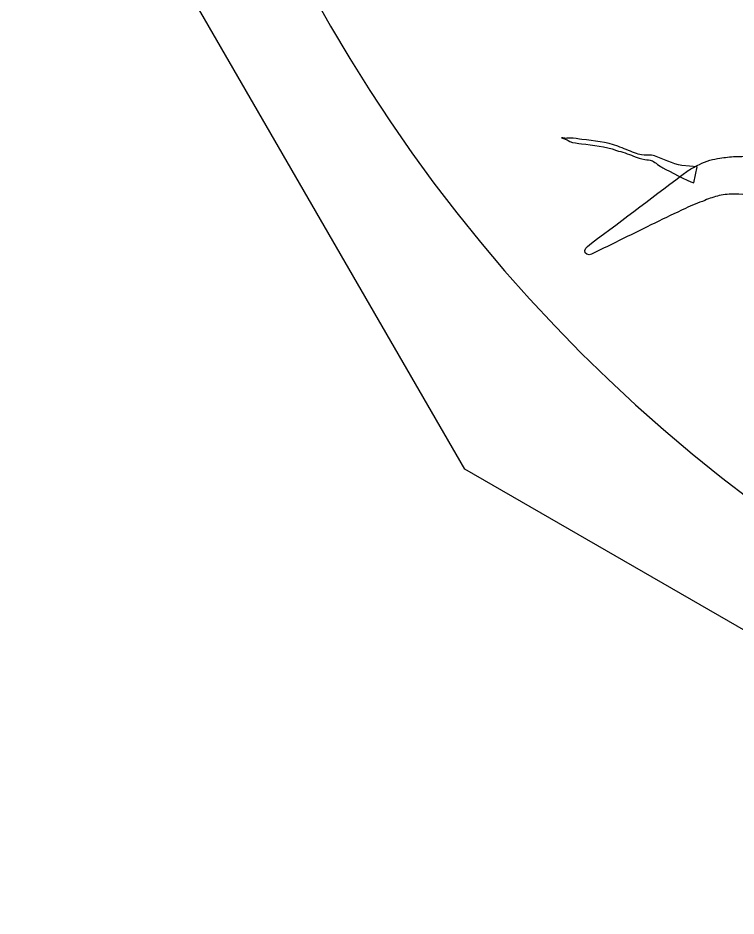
# Model space of a CAD drawing. Extents: x 5.1 to 86.3, y 5.1 to 86.3.
# Drawn here: x 5.13 to 22.6, y 5.13 to 26.99 of the extents above; entities that cross this region are included whole.
import ezdxf

# ---------------------------------------------------------------- set-up
doc = ezdxf.new("R2010")
doc.units = 0
doc.layers.add('View004', color=7, linetype='CONTINUOUS')

msp = doc.modelspace()

# ---------------------------------------------------------------- linework, layer by layer
at = {"layer": 'View004', "color": 7}
for p, q in [((16.003291, 16.002689), (5.132292, 34.830789)), ((34.831293, 5.132289), (16.003291, 16.002689))]:
    msp.add_line(p, q, dxfattribs=at)
at = {"layer": 'View004', "color": 1}
for p, q in [((18.357007, 24.071888), (18.355563, 24.065732)), ((18.355563, 24.065732), (18.355563, 24.065732)), ((21.649167, 23.364628), (21.280364, 23.394046)), ((21.573874, 22.971044), (21.649167, 23.364628))]:
    msp.add_line(p, q, dxfattribs=at)
at = {"layer": 'View004', "color": 3}
msp.add_open_spline([(7.701295, 45.701241), (7.701295, 24.714421), (24.714474, 7.701243), (45.701294, 7.701243)], degree=3, dxfattribs=at)
at = {"layer": 'View004', "color": 1}
for points in [[(18.355563, 24.065732), (18.487567, 24.02283), (18.420072, 24.051292), (18.556134, 23.975939)], [(18.453312, 24.055981), (18.420807, 24.057425), (18.389107, 24.066576), (18.357007, 24.071888)], [(18.570771, 24.063125), (18.531555, 24.063961), (18.492505, 24.054355), (18.453312, 24.055981)], [(18.848208, 24.029305), (18.78183, 24.038919), (18.64192, 24.061666), (18.570771, 24.063125)], [(18.556134, 23.975939), (18.629831, 23.947614), (18.760873, 23.9342), (18.835223, 23.92375)], [(18.835223, 23.92375), (19.122424, 23.887748), (19.415439, 23.866012), (19.688985, 23.763796)], [(19.723203, 23.861865), (19.443577, 23.969387), (19.142923, 23.993467), (18.848208, 24.029305)], [(20.131043, 23.701875), (19.996735, 23.759369), (19.859677, 23.809696), (19.723203, 23.861865)], [(19.688985, 23.763796), (19.82833, 23.719496), (19.97099, 23.685287), (20.102895, 23.620032)], [(20.102895, 23.620032), (20.193789, 23.588172), (20.284185, 23.555181), (20.379688, 23.539561)], [(20.301459, 23.653106), (20.236615, 23.6631), (20.193031, 23.680922), (20.131043, 23.701875)], [(20.543163, 23.646418), (20.462845, 23.655948), (20.382027, 23.640718), (20.301459, 23.653106)], [(20.611494, 23.63007), (20.588717, 23.635542), (20.566419, 23.643667), (20.543163, 23.646418)], [(21.280364, 23.394046), (21.046094, 23.439548), (20.83232, 23.545557), (20.611494, 23.63007)], [(22.203644, 23.575144), (22.328631, 23.592365), (22.453981, 23.60812), (22.580204, 23.612156)], [(22.580204, 23.612156), (22.723638, 23.617932), (22.867151, 23.622826), (23.010727, 23.621162)], [(20.379688, 23.539561), (20.483113, 23.522651), (20.420014, 23.543285), (20.510474, 23.522027)], [(20.510474, 23.522027), (20.52759, 23.517999), (20.544173, 23.512071), (20.56103, 23.507086)], [(20.56103, 23.507086), (20.633967, 23.474702), (20.746065, 23.370112), (20.818097, 23.336205)], [(21.428801, 23.269362), (21.518735, 23.323505), (21.608279, 23.378889), (21.704719, 23.420953)], [(21.704719, 23.420953), (21.787622, 23.460807), (21.872518, 23.496656), (21.96073, 23.523046)], [(21.96073, 23.523046), (22.04012, 23.546727), (22.122152, 23.560681), (22.203644, 23.575144)], [(19.083936, 21.505255), (19.865558, 22.093291), (20.647179, 22.681327), (21.428801, 23.269362)], [(20.818097, 23.336205), (20.969369, 23.265001), (21.41192, 23.009982), (21.573874, 22.971044)], [(21.838387, 22.546936), (21.680112, 22.482108), (21.520219, 22.420965), (21.363919, 22.351485)], [(22.18585, 22.665191), (22.068889, 22.629228), (21.950826, 22.595811), (21.838387, 22.546936)], [(22.571787, 22.700812), (22.442479, 22.698684), (22.31338, 22.686616), (22.18585, 22.665191)], [(23.326237, 22.65595), (23.074746, 22.670785), (22.823271, 22.685878), (22.571787, 22.700812)], [(21.363919, 22.351485), (21.116617, 22.234876), (20.870886, 22.114947), (20.624947, 21.995495)], [(20.624947, 21.995495), (20.110544, 21.743938), (19.597265, 21.490093), (19.083505, 21.237223)], [(18.921923, 21.325878), (18.938923, 21.409853), (19.023112, 21.454197), (19.083936, 21.505255)], [(19.083505, 21.237223), (19.019126, 21.200667), (18.903527, 21.239123), (18.921923, 21.325878)]]:
    msp.add_open_spline(points, degree=3, dxfattribs=at)

doc.saveas('drawing.dxf')
